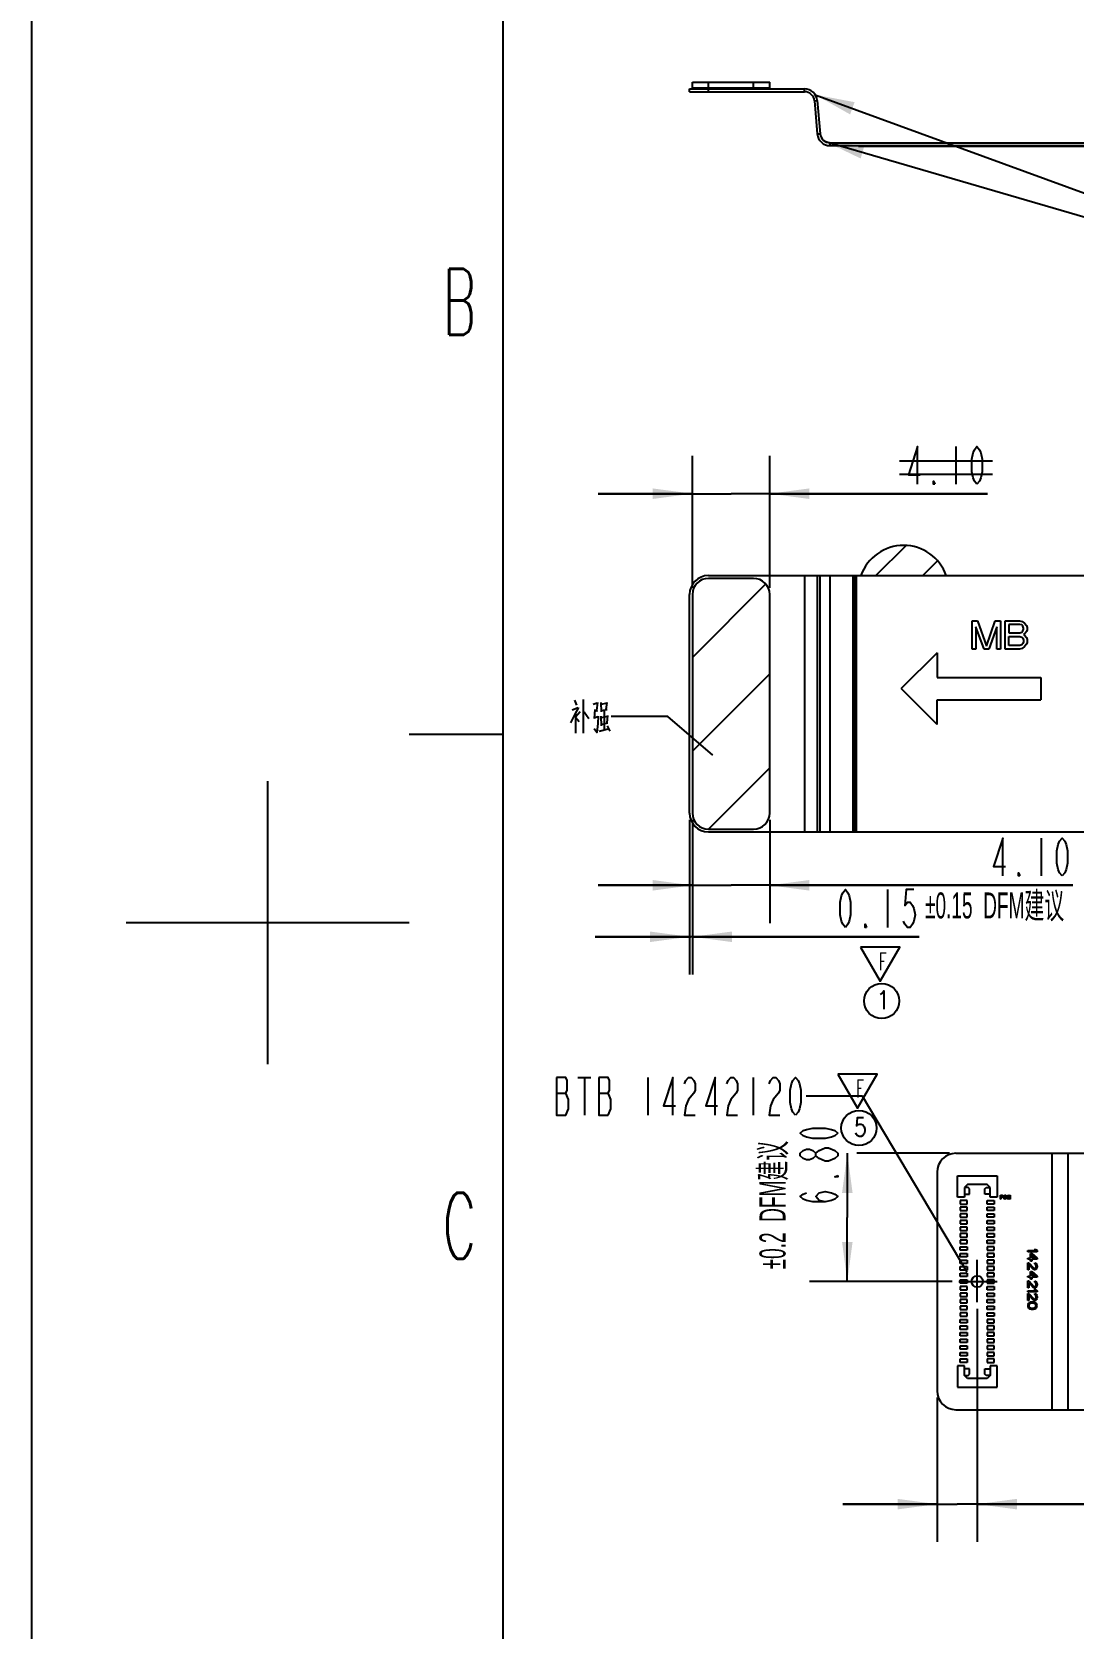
# Model space of a CAD drawing. Header units: millimetres. Extents: x 0 to 210, y 0 to 297.
# Drawn here: x 0 to 55.2, y 151.1 to 235.8 of the extents above; entities that cross this region are included whole.
import ezdxf
from ezdxf.enums import TextEntityAlignment as Align

# ---------------------------------------------------------------- set-up
doc = ezdxf.new("R2010")
doc.units = ezdxf.units.MM
doc.header["$LTSCALE"] = 19.36
doc.layers.get('0').update_dxf_attribs({"linetype": 'CONTINUOUS'})
doc.layers.add('00_COSMETICS', color=7, linetype='CONTINUOUS')
doc.layers.add('備註', color=1, linetype='CONTINUOUS')
doc.styles.get("Standard").update_dxf_attribs({"font": 'SIMPLEX.SHX', "width": 0.56})
doc.dimstyles.new('DIMSTYLE_3', dxfattribs={"dimtxt": 2, "dimasz": 2.1, "dimexe": 2, "dimexo": 0.35, "dimgap": 0.5, "dimtad": 1, "dimzin": 0, "dimdsep": 46, "dimtxsty": 'Standard', "dimcen": 0.09, "dimazin": 0, "dimtp": 0.01, "dimtm": 0.01, "dimtfac": 1, "dimtofl": 0, "dimtmove": 0, "dimatfit": 3, "dimfxl": 0, "dimtolj": 1, "dimtzin": 0, "dimarcsym": 0})
doc.dimstyles.get("Standard").update_dxf_attribs({"dimtxt": 2, "dimasz": 2.1, "dimexe": 2, "dimexo": 0.35, "dimtad": 1, "dimzin": 0, "dimdsep": 46, "dimtxsty": 'Standard', "dimcen": 0.09, "dimazin": 0, "dimtol": 1, "dimtp": 0.01, "dimtm": 0.01, "dimtfac": 1, "dimtofl": 0, "dimtmove": 0, "dimatfit": 3, "dimfxl": 0, "dimtolj": 1, "dimtzin": 0, "dimarcsym": 0})

# ---------------------------------------------------------------- blocks, each defined once
blk = doc.blocks.new('_FILLED')
at = {"color": 0, "linetype": 'ByBlock'}
blk.add_solid([(0, 0), (-1, 0.133), (-1, -0.133)], dxfattribs=at)
blk = doc.blocks.new('*D366')
at = {"color": 2}
for p, q in [((63.866, 229.722), (63.866, 234.722)), ((63.866, 234.722), (63.866, 229.697)), ((63.866, 213.446), (63.866, 229.697)), ((63.866, 229.672), (63.866, 213.446))]:
    blk.add_line(p, q, dxfattribs=at)
at = {"color": 2, "xscale": 2.1, "yscale": 2.1, "zscale": 2.1}
for p, rotation in [((63.866, 229.722), 270), ((63.866, 229.672), 90)]:
    blk.add_blockref('_FILLED', p, dxfattribs=dict(at, rotation=rotation))
blk = doc.blocks.new('*D71010')
at = {"color": 2}
for p, q in [((35.026, 206.27), (35.026, 213.261)), ((39.126, 206.27), (39.126, 213.261)), ((35.026, 211.261), (30.026, 211.261)), ((30.026, 211.261), (37.076, 211.261)), ((50.68, 211.261), (37.076, 211.261)), ((39.126, 211.261), (50.68, 211.261))]:
    blk.add_line(p, q, dxfattribs=at)
at = {"color": 2, "xscale": 2.1, "yscale": 2.1, "zscale": 2.1}
blk.add_blockref('_FILLED', (35.026, 211.261), dxfattribs=at)
at = {"color": 2, "xscale": 2.1, "yscale": 2.1, "zscale": 2.1, "rotation": 180}
blk.add_blockref('_FILLED', (39.126, 211.261), dxfattribs=at)
blk = doc.blocks.new('*D81111')
at = {"color": 2}
for p, q in [((34.876, 193.97), (34.876, 185.758)), ((35.026, 193.97), (35.026, 185.758)), ((34.876, 187.758), (29.876, 187.758)), ((29.876, 187.758), (34.951, 187.758)), ((47.059, 187.758), (34.951, 187.758)), ((35.026, 187.758), (47.059, 187.758))]:
    blk.add_line(p, q, dxfattribs=at)
at = {"color": 2, "xscale": 2.1, "yscale": 2.1, "zscale": 2.1}
blk.add_blockref('_FILLED', (34.876, 187.758), dxfattribs=at)
at = {"color": 2, "xscale": 2.1, "yscale": 2.1, "zscale": 2.1, "rotation": 180}
blk.add_blockref('_FILLED', (35.026, 187.758), dxfattribs=at)
blk = doc.blocks.new('*D141717')
at = {"color": 2}
for p, q in [((43.244, 176.273), (43.244, 172.873)), ((48.656, 176.273), (43.744, 176.273)), ((43.244, 169.473), (43.244, 172.873)), ((48.8, 169.473), (41.244, 169.473))]:
    blk.add_line(p, q, dxfattribs=at)
at = {"color": 2, "xscale": 2.1, "yscale": 2.1, "zscale": 2.1}
for p, rotation in [((43.244, 176.273), 90), ((43.244, 169.473), 270)]:
    blk.add_blockref('_FILLED', p, dxfattribs=dict(at, rotation=rotation))
blk = doc.blocks.new('*D151818')
at = {"color": 2}
for p, q in [((50.136, 168.021), (50.136, 155.664)), ((48.006, 163.323), (48.006, 155.664)), ((48.006, 157.664), (43.006, 157.664)), ((43.006, 157.664), (49.071, 157.664)), ((63.708, 157.664), (49.071, 157.664)), ((50.136, 157.664), (63.708, 157.664))]:
    blk.add_line(p, q, dxfattribs=at)
at = {"color": 2, "xscale": 2.1, "yscale": 2.1, "zscale": 2.1}
blk.add_blockref('_FILLED', (48.006, 157.664), dxfattribs=at)
at = {"color": 2, "xscale": 2.1, "yscale": 2.1, "zscale": 2.1, "rotation": 180}
blk.add_blockref('_FILLED', (50.136, 157.664), dxfattribs=at)
blk = doc.blocks.new('*D202323')
at = {"color": 2}
for p, q in [((35.026, 193.97), (35.026, 188.489)), ((39.126, 193.97), (39.126, 188.489)), ((35.026, 190.489), (30.026, 190.489)), ((30.026, 190.489), (37.076, 190.489)), ((55.197, 190.489), (37.076, 190.489)), ((39.126, 190.489), (55.197, 190.489))]:
    blk.add_line(p, q, dxfattribs=at)
at = {"color": 2, "xscale": 2.1, "yscale": 2.1, "zscale": 2.1}
blk.add_blockref('_FILLED', (35.026, 190.489), dxfattribs=at)
at = {"color": 2, "xscale": 2.1, "yscale": 2.1, "zscale": 2.1, "rotation": 180}
blk.add_blockref('_FILLED', (39.126, 190.489), dxfattribs=at)

msp = doc.modelspace()

# ---------------------------------------------------------------- linework, layer by layer
at = {"color": 2}
for p, q in [((0, 0.009), (0, 297.009)), ((49, 213.761), (49, 211.761)), ((44.762, 206.92), (46.358, 208.517)), ((47.251, 206.92), (48.033, 207.703)), ((43.529, 206.821), (43.628, 206.92)), ((43.529, 206.721), (43.728, 206.92)), ((43.529, 206.621), (43.729, 206.821)), ((43.529, 206.522), (43.729, 206.722)), ((43.529, 206.422), (43.729, 206.622)), ((35.026, 202.576), (38.922, 206.472)), ((43.529, 206.323), (43.729, 206.523)), ((43.529, 206.223), (43.729, 206.423)), ((43.529, 206.124), (43.729, 206.324)), ((43.529, 206.024), (43.729, 206.224)), ((43.529, 205.924), (43.729, 206.124)), ((43.529, 205.825), (43.729, 206.025)), ((43.529, 205.725), (43.729, 205.925)), ((43.529, 205.626), (43.729, 205.826)), ((43.529, 205.526), (43.729, 205.726)), ((43.529, 205.427), (43.729, 205.627)), ((43.529, 205.327), (43.729, 205.527)), ((43.529, 205.228), (43.729, 205.428)), ((43.529, 205.128), (43.729, 205.328)), ((43.529, 205.028), (43.729, 205.228)), ((43.529, 204.929), (43.729, 205.129)), ((43.529, 204.829), (43.729, 205.029)), ((43.529, 204.73), (43.729, 204.93)), ((43.529, 204.63), (43.729, 204.83)), ((43.529, 204.531), (43.729, 204.731)), ((43.529, 204.431), (43.729, 204.631)), ((43.529, 204.331), (43.729, 204.531)), ((43.529, 204.232), (43.729, 204.432)), ((43.529, 204.132), (43.729, 204.332)), ((43.529, 204.033), (43.729, 204.233)), ((43.529, 203.933), (43.729, 204.133)), ((43.529, 203.834), (43.729, 204.034)), ((43.529, 203.734), (43.729, 203.934)), ((43.529, 203.635), (43.729, 203.835)), ((43.529, 203.535), (43.729, 203.735)), ((43.529, 203.435), (43.729, 203.635)), ((43.529, 203.336), (43.729, 203.536)), ((43.529, 203.236), (43.729, 203.436)), ((43.529, 203.137), (43.729, 203.337)), ((43.529, 203.037), (43.729, 203.237)), ((43.529, 202.938), (43.729, 203.138)), ((43.529, 202.838), (43.729, 203.038)), ((43.529, 202.739), (43.729, 202.939)), ((43.529, 202.639), (43.729, 202.839)), ((43.529, 202.539), (43.729, 202.739)), ((43.529, 202.44), (43.729, 202.64)), ((43.529, 202.34), (43.729, 202.54)), ((43.529, 202.241), (43.729, 202.441)), ((35.026, 197.598), (39.126, 201.698)), ((43.529, 202.141), (43.729, 202.341)), ((43.529, 202.042), (43.729, 202.242)), ((43.529, 201.942), (43.729, 202.142)), ((43.529, 201.842), (43.729, 202.042)), ((43.529, 201.743), (43.729, 201.943)), ((43.529, 201.643), (43.729, 201.843)), ((43.529, 201.544), (43.729, 201.744)), ((43.529, 201.444), (43.729, 201.644)), ((43.529, 201.345), (43.729, 201.545)), ((43.529, 201.245), (43.729, 201.445)), ((43.529, 201.146), (43.729, 201.346)), ((43.529, 201.046), (43.729, 201.246)), ((43.529, 200.946), (43.729, 201.146)), ((43.529, 200.847), (43.729, 201.047)), ((43.529, 200.747), (43.729, 200.947)), ((43.529, 200.648), (43.729, 200.848)), ((43.529, 200.548), (43.729, 200.748)), ((28.647, 199.79), (28.967, 199.919)), ((28.78, 200.306), (28.887, 200.048)), ((29.234, 200.338), (29.234, 198.564)), ((29.98, 200.145), (29.767, 200.08)), ((29.847, 199.822), (29.82, 199.338)), ((29.954, 199.758), (30.007, 200.177)), ((30.167, 200.177), (30.194, 199.693)), ((30.487, 200.145), (30.194, 200.08)), ((30.194, 199.758), (30.514, 199.822)), ((30.46, 199.822), (30.514, 200.177)), ((43.529, 200.449), (43.729, 200.649)), ((43.529, 200.349), (43.729, 200.549)), ((43.529, 200.25), (43.729, 200.45)), ((43.529, 200.15), (43.729, 200.35)), ((43.529, 200.05), (43.729, 200.25)), ((43.529, 199.951), (43.729, 200.151)), ((43.529, 199.851), (43.729, 200.051)), ((43.529, 199.752), (43.729, 199.952)), ((43.529, 199.652), (43.729, 199.852)), ((28.834, 199.596), (28.834, 198.564)), ((29.287, 199.693), (29.527, 199.338)), ((29.82, 199.371), (30.007, 199.435)), ((29.847, 199.725), (30.007, 199.758)), ((30.167, 199.467), (30.194, 198.951)), ((30.514, 199.435), (30.194, 199.371)), ((30.194, 199.016), (30.54, 199.112)), ((30.354, 199.758), (30.354, 198.725)), ((30.514, 199.112), (30.54, 199.5)), ((43.529, 199.553), (43.729, 199.753)), ((43.529, 199.453), (43.729, 199.653)), ((43.529, 199.353), (43.729, 199.553)), ((43.529, 199.254), (43.729, 199.454)), ((43.529, 199.154), (43.729, 199.354)), ((43.529, 199.055), (43.729, 199.255)), ((43.529, 198.955), (43.729, 199.155)), ((43.529, 198.856), (43.729, 199.056)), ((20, 198.509), (25, 198.509)), ((30.087, 198.661), (30.567, 198.79)), ((30.514, 198.951), (30.647, 198.661)), ((43.529, 198.756), (43.729, 198.956)), ((43.529, 198.657), (43.729, 198.857)), ((43.529, 198.557), (43.729, 198.757)), ((43.529, 198.457), (43.729, 198.657)), ((43.529, 198.358), (43.729, 198.558)), ((43.529, 198.258), (43.729, 198.458)), ((43.529, 198.159), (43.729, 198.359)), ((43.529, 198.059), (43.729, 198.259)), ((43.529, 197.96), (43.729, 198.16)), ((43.529, 197.86), (43.729, 198.06)), ((43.529, 197.76), (43.729, 197.96)), ((43.529, 197.661), (43.729, 197.861)), ((43.529, 197.561), (43.729, 197.761)), ((43.529, 197.462), (43.729, 197.662)), ((43.529, 197.362), (43.729, 197.562)), ((43.529, 197.263), (43.729, 197.463)), ((43.529, 197.163), (43.729, 197.363)), ((35.876, 193.47), (39.126, 196.72)), ((43.529, 197.064), (43.729, 197.264)), ((43.529, 196.964), (43.729, 197.164)), ((43.529, 196.864), (43.729, 197.064)), ((43.529, 196.765), (43.729, 196.965)), ((43.529, 196.665), (43.729, 196.865)), ((43.529, 196.566), (43.729, 196.766)), ((43.529, 196.466), (43.729, 196.666)), ((43.529, 196.367), (43.729, 196.567)), ((43.529, 196.267), (43.729, 196.467)), ((12.5, 196.009), (12.5, 181.009)), ((43.529, 196.168), (43.729, 196.368)), ((43.529, 196.068), (43.729, 196.268)), ((43.529, 195.968), (43.729, 196.168)), ((43.529, 195.869), (43.729, 196.069)), ((43.529, 195.769), (43.729, 195.969)), ((43.529, 195.67), (43.729, 195.87)), ((43.529, 195.57), (43.729, 195.77)), ((43.529, 195.471), (43.729, 195.671)), ((43.529, 195.371), (43.729, 195.571)), ((43.529, 195.271), (43.729, 195.471)), ((43.529, 195.172), (43.729, 195.372)), ((43.529, 195.072), (43.729, 195.272)), ((43.529, 194.973), (43.729, 195.173)), ((43.529, 194.873), (43.729, 195.073)), ((43.529, 194.774), (43.729, 194.974)), ((43.529, 194.674), (43.729, 194.874)), ((43.529, 194.575), (43.729, 194.775)), ((43.529, 194.475), (43.729, 194.675)), ((43.529, 194.375), (43.729, 194.575)), ((43.529, 194.276), (43.729, 194.476)), ((43.529, 194.176), (43.729, 194.376)), ((43.529, 194.077), (43.729, 194.277)), ((43.529, 193.977), (43.729, 194.177)), ((43.529, 193.878), (43.729, 194.078)), ((43.529, 193.778), (43.729, 193.978)), ((43.529, 193.679), (43.729, 193.879)), ((43.529, 193.579), (43.729, 193.779)), ((43.529, 193.479), (43.729, 193.679)), ((43.529, 193.38), (43.729, 193.58)), ((43.569, 193.32), (43.729, 193.48)), ((43.668, 193.32), (43.729, 193.381)), ((53.517, 192.989), (53.517, 190.989)), ((45.379, 190.258), (45.379, 188.258)), ((5, 188.509), (20, 188.509)), ((28.947, 180.296), (29.647, 180.296)), ((29.297, 180.296), (29.297, 178.296)), ((32.657, 180.296), (32.657, 178.296)), ((38.257, 180.296), (38.257, 178.296)), ((27.827, 179.463), (28.317, 179.463)), ((28.457, 178.629), (28.457, 179.129)), ((30.067, 179.463), (30.557, 179.463)), ((42.744, 176.144), (42.577, 176.004))]:
    msp.add_line(p, q, dxfattribs=at)
at = {"color": 7}
for p, q in [((25, 5.009), (25, 292.009)), ((35.026, 232.792), (35.026, 233.092)), ((35.026, 233.092), (39.126, 233.092)), ((39.126, 232.792), (39.126, 233.092)), ((34.876, 232.582), (34.876, 232.732)), ((34.876, 232.732), (40.97, 232.732)), ((34.876, 232.582), (40.97, 232.582)), ((35.026, 232.792), (39.126, 232.792)), ((35.076, 232.732), (35.076, 232.792)), ((39.076, 232.732), (39.076, 232.792)), ((41.498, 232.098), (41.652, 230.343)), ((41.647, 232.112), (41.801, 230.356)), ((42.329, 229.872), (108.783, 229.872)), ((42.329, 229.722), (108.783, 229.722)), ((43.829, 229.722), (43.829, 229.672)), ((107.283, 229.672), (43.829, 229.672)), ((35.876, 206.92), (64.352, 206.92)), ((38.276, 206.77), (35.876, 206.77)), ((34.876, 194.32), (34.876, 205.92)), ((35.026, 205.92), (35.026, 194.32)), ((39.126, 194.32), (39.126, 205.92)), ((35.876, 193.47), (38.276, 193.47)), ((35.876, 193.32), (64.767, 193.32)), ((49.006, 176.273), (80.014, 176.273)), ((48.006, 175.273), (48.006, 163.673)), ((49.006, 162.673), (79.599, 162.673))]:
    msp.add_line(p, q, dxfattribs=at)
at = {"color": 9}
for p, q in [((35.876, 232.582), (35.876, 233.092)), ((38.276, 232.732), (38.276, 233.092)), ((40.97, 232.582), (40.97, 232.732)), ((41.498, 232.098), (41.647, 232.112)), ((41.652, 230.343), (41.801, 230.356)), ((42.329, 229.722), (42.329, 229.872)), ((40.97, 206.92), (40.97, 193.32)), ((41.647, 206.92), (41.647, 193.32)), ((41.801, 193.32), (41.801, 206.92)), ((42.329, 193.32), (42.329, 206.92)), ((54.1, 162.673), (54.1, 176.273)), ((54.957, 162.673), (54.957, 176.273))]:
    msp.add_line(p, q, dxfattribs=at)
at = {"color": 4}
for p, q in [((43.529, 206.92), (43.529, 193.32)), ((43.729, 193.32), (43.729, 206.92))]:
    msp.add_line(p, q, dxfattribs=at)
at = {"color": 2}
for points in [[(46.97, 211.761), (46.97, 213.761), (46.48, 212.261), (47.11, 212.261)], [(50.12, 211.761), (49.98, 211.927), (49.91, 212.094), (49.84, 212.427), (49.84, 213.094), (49.91, 213.427), (49.98, 213.594), (50.12, 213.761), (50.26, 213.594), (50.33, 213.427), (50.4, 213.094), (50.4, 212.427), (50.33, 212.094), (50.26, 211.927), (50.12, 211.761)], [(47.88, 211.761), (47.81, 211.761), (47.81, 211.927), (47.88, 211.761)], [(28.994, 199.919), (28.78, 199.532), (28.567, 199.112)], [(29.074, 199.693), (28.834, 199.403), (29.02, 199.177)], [(30.034, 199.467), (30.007, 199.08), (29.954, 198.596), (29.82, 198.79)], [(51.487, 190.989), (51.487, 192.989), (50.997, 191.489), (51.627, 191.489)], [(54.637, 190.989), (54.497, 191.155), (54.427, 191.322), (54.357, 191.655), (54.357, 192.322), (54.427, 192.655), (54.497, 192.822), (54.637, 192.989), (54.777, 192.822), (54.847, 192.655), (54.917, 192.322), (54.917, 191.655), (54.847, 191.322), (54.777, 191.155), (54.637, 190.989)], [(52.397, 190.989), (52.327, 190.989), (52.327, 191.155), (52.397, 190.989)], [(43.139, 188.258), (42.999, 188.425), (42.929, 188.592), (42.859, 188.925), (42.859, 189.592), (42.929, 189.925), (42.999, 190.092), (43.139, 190.258), (43.279, 190.092), (43.349, 189.925), (43.419, 189.592), (43.419, 188.925), (43.349, 188.592), (43.279, 188.425), (43.139, 188.258)], [(46.779, 190.258), (46.359, 190.258), (46.289, 189.425), (46.429, 189.592), (46.569, 189.592), (46.709, 189.425), (46.779, 189.258), (46.849, 188.925), (46.779, 188.592), (46.709, 188.425), (46.569, 188.258), (46.429, 188.258), (46.289, 188.425), (46.219, 188.592)], [(44.259, 188.258), (44.189, 188.258), (44.189, 188.425), (44.259, 188.258)], [(27.827, 180.296), (27.827, 178.296), (28.317, 178.296), (28.457, 178.629)], [(28.457, 179.129), (28.317, 179.463), (28.387, 179.629), (28.387, 180.129), (28.317, 180.296), (27.827, 180.296)], [(30.067, 180.296), (30.067, 178.296), (30.557, 178.296)], [(30.557, 178.296), (30.697, 178.629), (30.697, 179.129), (30.627, 179.296), (30.557, 179.463), (30.627, 179.629), (30.627, 180.129), (30.557, 180.296), (30.067, 180.296)], [(33.987, 178.296), (33.987, 180.296), (33.497, 178.796), (34.127, 178.796)], [(34.617, 179.963), (34.687, 180.129), (34.827, 180.296), (34.967, 180.296), (35.107, 180.129), (35.177, 179.963), (35.177, 179.629), (35.107, 179.463)], [(36.227, 178.296), (36.227, 180.296), (35.737, 178.796), (36.367, 178.796)], [(36.857, 179.963), (36.927, 180.129), (37.067, 180.296), (37.207, 180.296), (37.347, 180.129), (37.417, 179.963), (37.417, 179.629), (37.347, 179.463), (37.067, 179.129)], [(39.097, 179.963), (39.167, 180.129), (39.307, 180.296), (39.447, 180.296), (39.587, 180.129), (39.657, 179.963), (39.657, 179.629), (39.587, 179.463)], [(40.497, 178.296), (40.357, 178.463), (40.287, 178.629), (40.217, 178.963), (40.217, 179.629), (40.287, 179.963), (40.357, 180.129), (40.497, 180.296), (40.637, 180.129), (40.707, 179.963), (40.777, 179.629), (40.777, 178.963), (40.707, 178.629), (40.637, 178.463), (40.497, 178.296)], [(35.107, 179.463), (34.827, 179.129), (34.687, 178.796), (34.617, 178.296), (35.177, 178.296)], [(37.067, 179.129), (36.927, 178.796), (36.857, 178.296), (37.417, 178.296)], [(39.587, 179.463), (39.307, 179.129), (39.167, 178.796), (39.097, 178.296), (39.657, 178.296)], [(42.744, 177.334), (42.577, 177.194), (42.411, 177.124), (42.077, 177.054), (41.411, 177.054), (41.077, 177.124), (40.911, 177.194), (40.744, 177.334), (40.911, 177.474), (41.077, 177.544), (41.411, 177.614), (42.077, 177.614), (42.411, 177.544), (42.577, 177.474), (42.744, 177.334)], [(41.577, 176.144), (41.411, 176.004), (41.244, 175.934), (41.077, 175.934), (40.911, 176.004), (40.744, 176.144), (40.744, 176.284), (40.911, 176.424), (41.077, 176.494), (41.244, 176.494), (41.411, 176.424), (41.577, 176.284)], [(42.077, 175.864), (41.744, 176.004), (41.577, 176.144), (41.577, 176.284), (41.744, 176.424), (41.911, 176.494), (42.077, 176.564), (42.244, 176.564)], [(42.244, 176.564), (42.577, 176.424), (42.744, 176.284), (42.744, 176.144)], [(42.577, 176.004), (42.244, 175.864), (42.077, 175.864)], [(42.744, 175.094), (42.744, 175.024), (42.577, 175.024), (42.744, 175.094)], [(42.077, 173.694), (41.744, 173.764), (41.577, 173.974), (41.744, 174.184), (42.077, 174.254), (42.411, 174.184), (42.577, 174.114), (42.744, 173.974), (42.577, 173.834), (42.411, 173.764), (42.077, 173.694), (41.411, 173.694), (41.077, 173.764), (40.911, 173.834), (40.744, 173.974), (40.911, 174.114), (41.077, 174.184)]]:
    msp.add_lwpolyline(points, dxfattribs=at)
at = {"color": 7}
for centre, radius, start, end in [((40.97, 232.052), 0.68, 5, 90), ((40.97, 232.052), 0.53, 5, 90), ((42.329, 230.402), 0.68, 185, 270), ((42.329, 230.402), 0.53, 185, 270), ((35.876, 205.92), 1, 90, 180), ((35.876, 205.92), 0.85, 90, 180), ((38.276, 205.92), 0.85, 0, 90), ((35.876, 194.32), 1, 180, 270), ((35.876, 194.32), 0.85, 180, 270), ((38.276, 194.32), 0.85, 270, 360), ((49.006, 175.273), 1, 90, 180), ((49.006, 163.673), 1, 180, 270)]:
    msp.add_arc(centre, radius, start, end, dxfattribs=at)
at = {"color": 4}
msp.add_arc((46.229, 206.12), 2.4, 19.47307, 160.52693, dxfattribs=at)
at = {"layer": '00_COSMETICS', "color": 2}
for p, q in [((49.868, 203.02), (49.868, 204.52)), ((49.868, 204.52), (50.149, 204.52)), ((50.056, 204.201), (50.056, 203.02)), ((50.493, 203.02), (50.056, 204.201)), ((50.149, 204.52), (50.618, 203.18)), ((50.618, 203.18), (51.087, 204.52)), ((51.181, 204.201), (50.743, 203.02)), ((51.087, 204.52), (51.368, 204.52)), ((51.181, 203.02), (51.181, 204.201)), ((51.368, 204.52), (51.368, 203.02)), ((51.618, 203.02), (51.618, 204.52)), ((51.618, 204.52), (52.368, 204.52)), ((51.806, 204.329), (51.806, 203.882)), ((52.399, 204.329), (51.806, 204.329)), ((52.368, 204.52), (52.524, 204.488)), ((52.493, 204.297), (52.399, 204.329)), ((52.556, 204.233), (52.493, 204.297)), ((52.524, 204.488), (52.649, 204.392)), ((52.587, 204.137), (52.556, 204.233)), ((52.556, 203.978), (52.587, 204.073)), ((52.587, 204.073), (52.587, 204.137)), ((52.649, 204.392), (52.743, 204.265)), ((52.743, 204.265), (52.774, 204.169)), ((52.774, 204.169), (52.774, 204.041)), ((51.806, 203.882), (52.399, 203.882)), ((51.806, 203.212), (51.806, 203.69)), ((51.806, 203.69), (52.399, 203.69)), ((52.399, 203.212), (51.806, 203.212)), ((52.399, 203.882), (52.493, 203.914)), ((52.399, 203.69), (52.493, 203.658)), ((52.493, 203.243), (52.399, 203.212)), ((52.493, 203.914), (52.556, 203.978)), ((52.493, 203.658), (52.556, 203.595)), ((52.556, 203.307), (52.493, 203.243)), ((52.556, 203.595), (52.587, 203.499)), ((52.587, 203.403), (52.556, 203.307)), ((52.649, 203.818), (52.587, 203.786)), ((52.587, 203.786), (52.649, 203.754)), ((52.587, 203.499), (52.587, 203.403)), ((52.743, 203.946), (52.649, 203.818)), ((52.649, 203.754), (52.743, 203.626)), ((52.743, 203.275), (52.649, 203.148)), ((52.774, 204.041), (52.743, 203.946)), ((52.743, 203.626), (52.774, 203.531)), ((52.774, 203.371), (52.743, 203.275)), ((52.774, 203.531), (52.774, 203.371)), ((48.006, 202.82), (46.106, 200.92)), ((48.006, 202.82), (48.006, 201.52)), ((50.056, 203.02), (49.868, 203.02)), ((50.743, 203.02), (50.493, 203.02)), ((51.368, 203.02), (51.181, 203.02)), ((52.368, 203.02), (51.618, 203.02)), ((52.524, 203.052), (52.368, 203.02)), ((52.649, 203.148), (52.524, 203.052)), ((48.006, 201.52), (53.506, 201.52)), ((53.506, 201.52), (53.506, 200.32)), ((48.006, 199.02), (46.106, 200.92)), ((48.006, 199.02), (48.006, 200.32)), ((48.006, 200.32), (53.506, 200.32)), ((49.086, 173.953), (49.086, 175.073)), ((49.086, 175.073), (51.186, 175.073)), ((49.616, 174.613), (49.451, 174.453)), ((49.451, 174.453), (49.451, 173.953)), ((49.661, 174.453), (49.451, 174.453)), ((50.656, 174.613), (49.616, 174.613)), ((49.731, 174.383), (49.661, 174.453)), ((50.541, 174.383), (50.611, 174.453)), ((50.611, 174.453), (50.821, 174.453)), ((50.821, 174.453), (50.656, 174.613)), ((50.821, 173.953), (50.821, 174.453)), ((51.186, 175.073), (51.186, 173.953)), ((49.451, 173.953), (49.086, 173.953)), ((49.236, 173.763), (49.236, 173.583)), ((49.606, 173.763), (49.236, 173.763)), ((49.236, 173.583), (49.606, 173.583)), ((49.451, 174.103), (49.731, 174.103)), ((49.606, 173.583), (49.606, 173.763)), ((49.731, 174.103), (49.731, 174.383)), ((50.541, 174.103), (50.541, 174.383)), ((50.821, 174.103), (50.541, 174.103)), ((50.666, 173.583), (50.666, 173.763)), ((50.666, 173.763), (51.036, 173.763)), ((51.036, 173.583), (50.666, 173.583)), ((51.186, 173.953), (50.821, 173.953)), ((51.036, 173.763), (51.036, 173.583)), ((51.361, 173.841), (51.361, 174.048)), ((51.361, 174.048), (51.464, 174.048)), ((51.387, 173.841), (51.361, 173.841)), ((51.387, 174.026), (51.387, 173.96)), ((51.469, 174.026), (51.387, 174.026)), ((51.387, 173.96), (51.469, 173.96)), ((51.387, 173.934), (51.387, 173.841)), ((51.464, 173.934), (51.387, 173.934)), ((51.464, 174.048), (51.486, 174.043)), ((51.486, 173.938), (51.464, 173.934)), ((51.481, 174.021), (51.469, 174.026)), ((51.469, 173.96), (51.481, 173.964)), ((51.49, 174.013), (51.481, 174.021)), ((51.481, 173.964), (51.49, 173.973)), ((51.486, 174.043), (51.503, 174.03)), ((51.503, 173.951), (51.486, 173.938)), ((51.494, 173.999), (51.49, 174.013)), ((51.49, 173.973), (51.494, 173.986)), ((51.494, 173.986), (51.494, 173.999)), ((51.503, 174.03), (51.516, 174.013)), ((51.516, 173.969), (51.503, 173.951)), ((51.516, 174.013), (51.52, 173.999)), ((51.52, 173.982), (51.516, 173.969)), ((51.52, 173.999), (51.52, 173.982)), ((51.555, 173.841), (51.555, 174.048)), ((51.555, 174.048), (51.58, 174.048)), ((51.58, 173.841), (51.555, 173.841)), ((51.58, 174.048), (51.58, 173.841)), ((51.615, 173.841), (51.615, 174.048)), ((51.615, 174.048), (51.653, 174.048)), ((51.64, 173.841), (51.615, 173.841)), ((51.64, 174.021), (51.64, 173.841)), ((51.748, 173.841), (51.64, 174.021)), ((51.653, 174.048), (51.761, 173.872)), ((51.787, 173.841), (51.748, 173.841)), ((51.761, 173.872), (51.761, 174.048)), ((51.761, 174.048), (51.787, 174.048)), ((51.787, 174.048), (51.787, 173.841)), ((51.821, 174.017), (51.847, 174.048)), ((51.821, 173.982), (51.821, 174.017)), ((51.847, 174.013), (51.821, 173.982)), ((51.847, 174.048), (51.873, 174.048)), ((51.847, 173.841), (51.847, 174.013)), ((51.873, 173.841), (51.847, 173.841)), ((51.873, 174.048), (51.873, 173.841)), ((49.236, 173.413), (49.236, 173.233)), ((49.606, 173.413), (49.236, 173.413)), ((49.236, 173.233), (49.606, 173.233)), ((49.236, 173.063), (49.236, 172.883)), ((49.606, 173.063), (49.236, 173.063)), ((49.236, 172.883), (49.606, 172.883)), ((49.606, 173.233), (49.606, 173.413)), ((49.606, 172.883), (49.606, 173.063)), ((50.666, 173.233), (50.666, 173.413)), ((50.666, 173.413), (51.036, 173.413)), ((51.036, 173.233), (50.666, 173.233)), ((50.666, 172.883), (50.666, 173.063)), ((50.666, 173.063), (51.036, 173.063)), ((51.036, 172.883), (50.666, 172.883)), ((51.036, 173.413), (51.036, 173.233)), ((51.036, 173.063), (51.036, 172.883)), ((49.236, 172.713), (49.236, 172.533)), ((49.606, 172.713), (49.236, 172.713)), ((49.236, 172.533), (49.606, 172.533)), ((49.236, 172.363), (49.236, 172.183)), ((49.606, 172.363), (49.236, 172.363)), ((49.236, 172.183), (49.606, 172.183)), ((49.236, 172.013), (49.236, 171.833)), ((49.606, 172.013), (49.236, 172.013)), ((49.606, 172.533), (49.606, 172.713)), ((49.606, 172.183), (49.606, 172.363)), ((49.606, 171.833), (49.606, 172.013)), ((50.666, 172.533), (50.666, 172.713)), ((50.666, 172.713), (51.036, 172.713)), ((51.036, 172.533), (50.666, 172.533)), ((50.666, 172.183), (50.666, 172.363)), ((50.666, 172.363), (51.036, 172.363)), ((51.036, 172.183), (50.666, 172.183)), ((50.666, 171.833), (50.666, 172.013)), ((50.666, 172.013), (51.036, 172.013)), ((51.036, 172.713), (51.036, 172.533)), ((51.036, 172.363), (51.036, 172.183)), ((51.036, 172.013), (51.036, 171.833)), ((49.236, 171.833), (49.606, 171.833)), ((49.236, 171.663), (49.236, 171.483)), ((49.606, 171.663), (49.236, 171.663)), ((49.236, 171.483), (49.606, 171.483)), ((49.236, 171.133), (49.236, 171.313)), ((49.236, 171.313), (49.606, 171.313)), ((49.606, 171.133), (49.236, 171.133)), ((49.606, 171.483), (49.606, 171.663)), ((49.606, 171.313), (49.606, 171.133)), ((51.036, 171.833), (50.666, 171.833)), ((50.666, 171.483), (50.666, 171.663)), ((50.666, 171.663), (51.036, 171.663)), ((51.036, 171.483), (50.666, 171.483)), ((50.666, 171.313), (50.666, 171.133)), ((51.036, 171.313), (50.666, 171.313)), ((50.666, 171.133), (51.036, 171.133)), ((51.036, 171.663), (51.036, 171.483)), ((51.036, 171.133), (51.036, 171.313)), ((52.81, 171.049), (52.81, 171.111)), ((52.81, 171.111), (53.225, 171.111)), ((53.31, 171.049), (52.81, 171.049)), ((53.225, 171.111), (53.151, 171.174)), ((53.151, 171.174), (53.236, 171.174)), ((53.236, 171.174), (53.31, 171.111)), ((53.31, 171.111), (53.31, 171.049)), ((49.236, 170.783), (49.236, 170.963)), ((49.236, 170.963), (49.606, 170.963)), ((49.606, 170.783), (49.236, 170.783)), ((49.236, 170.433), (49.236, 170.613)), ((49.236, 170.613), (49.606, 170.613)), ((49.606, 170.433), (49.236, 170.433)), ((49.236, 170.083), (49.236, 170.263)), ((49.236, 170.263), (49.606, 170.263)), ((49.606, 170.963), (49.606, 170.783)), ((49.606, 170.613), (49.606, 170.433)), ((49.606, 170.263), (49.606, 170.083)), ((50.136, 168.371), (50.136, 170.625)), ((50.666, 170.963), (50.666, 170.783)), ((51.036, 170.963), (50.666, 170.963)), ((50.666, 170.783), (51.036, 170.783)), ((50.666, 170.613), (50.666, 170.433)), ((51.036, 170.613), (50.666, 170.613)), ((50.666, 170.433), (51.036, 170.433)), ((50.666, 170.263), (50.666, 170.083)), ((51.036, 170.263), (50.666, 170.263)), ((51.036, 170.783), (51.036, 170.963)), ((51.036, 170.433), (51.036, 170.613)), ((51.036, 170.083), (51.036, 170.263)), ((52.81, 170.653), (52.81, 170.716)), ((52.81, 170.716), (52.959, 170.716)), ((52.959, 170.653), (52.81, 170.653)), ((52.81, 170.091), (52.81, 170.466)), ((52.81, 170.466), (52.864, 170.466)), ((52.864, 170.466), (53.13, 170.174)), ((52.864, 170.382), (52.864, 170.091)), ((53.098, 170.122), (52.864, 170.382)), ((52.959, 170.716), (52.959, 170.966)), ((52.959, 170.966), (53.023, 170.966)), ((52.959, 170.549), (52.959, 170.653)), ((53.023, 170.549), (52.959, 170.549)), ((53.023, 170.966), (53.31, 170.716)), ((53.023, 170.716), (53.023, 170.893)), ((53.023, 170.893), (53.225, 170.716)), ((53.225, 170.716), (53.023, 170.716)), ((53.023, 170.653), (53.023, 170.549)), ((53.31, 170.653), (53.023, 170.653)), ((53.193, 170.403), (53.193, 170.455)), ((53.193, 170.455), (53.236, 170.445)), ((53.225, 170.382), (53.193, 170.403)), ((53.247, 170.351), (53.225, 170.382)), ((53.225, 170.174), (53.247, 170.205)), ((53.236, 170.445), (53.278, 170.403)), ((53.257, 170.299), (53.247, 170.351)), ((53.247, 170.205), (53.257, 170.257)), ((53.257, 170.257), (53.257, 170.299)), ((53.278, 170.403), (53.3, 170.361)), ((53.3, 170.184), (53.278, 170.143)), ((53.3, 170.361), (53.31, 170.288)), ((53.31, 170.247), (53.3, 170.184)), ((53.31, 170.716), (53.31, 170.653)), ((53.31, 170.288), (53.31, 170.247)), ((49.15, 169.473), (51.186, 169.473)), ((49.606, 170.083), (49.236, 170.083)), ((49.236, 169.733), (49.236, 169.913)), ((49.236, 169.913), (49.606, 169.913)), ((49.606, 169.733), (49.236, 169.733)), ((49.236, 169.383), (49.236, 169.563)), ((49.236, 169.563), (49.606, 169.563)), ((49.606, 169.383), (49.236, 169.383)), ((49.606, 169.913), (49.606, 169.733)), ((49.606, 169.563), (49.606, 169.383)), ((50.666, 170.083), (51.036, 170.083)), ((50.666, 169.913), (50.666, 169.733)), ((51.036, 169.913), (50.666, 169.913)), ((50.666, 169.733), (51.036, 169.733)), ((50.666, 169.563), (50.666, 169.383)), ((51.036, 169.563), (50.666, 169.563)), ((50.666, 169.383), (51.036, 169.383)), ((51.036, 169.733), (51.036, 169.913)), ((51.036, 169.383), (51.036, 169.563)), ((52.864, 170.091), (52.81, 170.091)), ((52.81, 169.695), (52.81, 169.757)), ((52.81, 169.757), (52.959, 169.757)), ((52.959, 169.695), (52.81, 169.695)), ((52.81, 169.132), (52.81, 169.507)), ((52.81, 169.507), (52.864, 169.507)), ((52.864, 169.507), (53.13, 169.216)), ((52.864, 169.424), (52.864, 169.132)), ((53.098, 169.163), (52.864, 169.424)), ((52.959, 169.757), (52.959, 170.007)), ((52.959, 170.007), (53.023, 170.007)), ((52.959, 169.591), (52.959, 169.695)), ((53.023, 169.591), (52.959, 169.591)), ((53.023, 170.007), (53.31, 169.757)), ((53.023, 169.757), (53.023, 169.934)), ((53.023, 169.934), (53.225, 169.757)), ((53.225, 169.757), (53.023, 169.757)), ((53.023, 169.695), (53.023, 169.591)), ((53.31, 169.695), (53.023, 169.695)), ((53.13, 170.101), (53.098, 170.122)), ((53.13, 170.174), (53.172, 170.153)), ((53.172, 170.091), (53.13, 170.101)), ((53.172, 170.153), (53.193, 170.153)), ((53.193, 170.091), (53.172, 170.091)), ((53.193, 170.153), (53.225, 170.174)), ((53.236, 170.101), (53.193, 170.091)), ((53.193, 169.445), (53.193, 169.497)), ((53.193, 169.497), (53.236, 169.486)), ((53.225, 169.424), (53.193, 169.445)), ((53.247, 169.393), (53.225, 169.424)), ((53.278, 170.143), (53.236, 170.101)), ((53.236, 169.486), (53.278, 169.445)), ((53.257, 169.341), (53.247, 169.393)), ((53.257, 169.299), (53.257, 169.341)), ((53.278, 169.445), (53.3, 169.403)), ((53.3, 169.403), (53.31, 169.33)), ((53.31, 169.757), (53.31, 169.695)), ((49.236, 169.213), (49.236, 169.033)), ((49.606, 169.213), (49.236, 169.213)), ((49.236, 169.033), (49.606, 169.033)), ((49.236, 168.863), (49.236, 168.683)), ((49.606, 168.863), (49.236, 168.863)), ((49.236, 168.683), (49.606, 168.683)), ((49.236, 168.513), (49.236, 168.333)), ((49.606, 168.513), (49.236, 168.513)), ((49.606, 169.033), (49.606, 169.213)), ((49.606, 168.683), (49.606, 168.863)), ((49.606, 168.333), (49.606, 168.513)), ((50.666, 169.033), (50.666, 169.213)), ((50.666, 169.213), (51.036, 169.213)), ((51.036, 169.033), (50.666, 169.033)), ((50.666, 168.683), (50.666, 168.863)), ((50.666, 168.863), (51.036, 168.863)), ((51.036, 168.683), (50.666, 168.683)), ((50.666, 168.333), (50.666, 168.513)), ((50.666, 168.513), (51.036, 168.513)), ((51.036, 169.213), (51.036, 169.033)), ((51.036, 168.863), (51.036, 168.683)), ((51.036, 168.513), (51.036, 168.333)), ((52.864, 169.132), (52.81, 169.132)), ((52.81, 168.924), (52.81, 168.986)), ((52.81, 168.986), (53.225, 168.986)), ((53.31, 168.924), (52.81, 168.924)), ((52.81, 168.466), (52.81, 168.841)), ((52.81, 168.841), (52.864, 168.841)), ((52.864, 168.841), (53.13, 168.549)), ((52.864, 168.757), (52.864, 168.466)), ((53.098, 168.497), (52.864, 168.757)), ((53.13, 169.143), (53.098, 169.163)), ((53.13, 168.476), (53.098, 168.497)), ((53.13, 169.216), (53.172, 169.195)), ((53.172, 169.132), (53.13, 169.143)), ((53.13, 168.549), (53.172, 168.528)), ((53.225, 168.986), (53.151, 169.049)), ((53.151, 169.049), (53.236, 169.049)), ((53.172, 169.195), (53.193, 169.195)), ((53.193, 169.132), (53.172, 169.132)), ((53.172, 168.528), (53.193, 168.528)), ((53.193, 169.195), (53.225, 169.216)), ((53.236, 169.143), (53.193, 169.132)), ((53.193, 168.778), (53.193, 168.83)), ((53.193, 168.83), (53.236, 168.82)), ((53.225, 168.757), (53.193, 168.778)), ((53.193, 168.528), (53.225, 168.549)), ((53.225, 169.216), (53.247, 169.247)), ((53.247, 168.726), (53.225, 168.757)), ((53.225, 168.549), (53.247, 168.58)), ((53.278, 169.184), (53.236, 169.143)), ((53.236, 169.049), (53.31, 168.986)), ((53.236, 168.82), (53.278, 168.778)), ((53.278, 168.518), (53.236, 168.476)), ((53.247, 169.247), (53.257, 169.299)), ((53.257, 168.674), (53.247, 168.726)), ((53.247, 168.58), (53.257, 168.632)), ((53.257, 168.632), (53.257, 168.674)), ((53.3, 169.226), (53.278, 169.184)), ((53.278, 168.778), (53.3, 168.736)), ((53.3, 168.559), (53.278, 168.518)), ((53.31, 169.288), (53.3, 169.226)), ((53.3, 168.736), (53.31, 168.663)), ((53.31, 168.622), (53.3, 168.559)), ((53.31, 169.33), (53.31, 169.288)), ((53.31, 168.986), (53.31, 168.924)), ((53.31, 168.663), (53.31, 168.622)), ((49.236, 168.333), (49.606, 168.333)), ((49.236, 168.163), (49.236, 167.983)), ((49.606, 168.163), (49.236, 168.163)), ((49.236, 167.983), (49.606, 167.983)), ((49.236, 167.813), (49.236, 167.633)), ((49.606, 167.813), (49.236, 167.813)), ((49.606, 167.983), (49.606, 168.163)), ((49.606, 167.633), (49.606, 167.813)), ((51.036, 168.333), (50.666, 168.333)), ((50.666, 167.983), (50.666, 168.163)), ((50.666, 168.163), (51.036, 168.163)), ((51.036, 167.983), (50.666, 167.983)), ((50.666, 167.633), (50.666, 167.813)), ((50.666, 167.813), (51.036, 167.813)), ((51.036, 168.163), (51.036, 167.983)), ((51.036, 167.813), (51.036, 167.633)), ((52.864, 168.466), (52.81, 168.466)), ((52.821, 168.257), (52.81, 168.195)), ((52.81, 168.195), (52.821, 168.132)), ((52.853, 168.309), (52.821, 168.257)), ((52.821, 168.132), (52.853, 168.08)), ((52.885, 168.341), (52.853, 168.309)), ((52.853, 168.08), (52.885, 168.049)), ((52.874, 168.247), (52.864, 168.195)), ((52.864, 168.195), (52.874, 168.143)), ((52.896, 168.278), (52.874, 168.247)), ((52.874, 168.143), (52.896, 168.111)), ((52.927, 168.361), (52.885, 168.341)), ((52.885, 168.049), (52.927, 168.028)), ((52.959, 168.32), (52.896, 168.278)), ((52.896, 168.111), (52.959, 168.07)), ((52.959, 168.372), (52.927, 168.361)), ((52.927, 168.028), (52.959, 168.018)), ((53.013, 168.382), (52.959, 168.372)), ((53.023, 168.33), (52.959, 168.32)), ((52.959, 168.07), (53.023, 168.059)), ((52.959, 168.018), (53.013, 168.007)), ((53.108, 168.382), (53.013, 168.382)), ((53.013, 168.007), (53.108, 168.007)), ((53.098, 168.33), (53.023, 168.33)), ((53.023, 168.059), (53.098, 168.059)), ((53.161, 168.32), (53.098, 168.33)), ((53.098, 168.059), (53.161, 168.07)), ((53.161, 168.372), (53.108, 168.382)), ((53.108, 168.007), (53.161, 168.018)), ((53.172, 168.466), (53.13, 168.476)), ((53.193, 168.361), (53.161, 168.372)), ((53.225, 168.278), (53.161, 168.32)), ((53.161, 168.07), (53.225, 168.111)), ((53.161, 168.018), (53.193, 168.028)), ((53.193, 168.466), (53.172, 168.466)), ((53.236, 168.476), (53.193, 168.466)), ((53.236, 168.341), (53.193, 168.361)), ((53.193, 168.028), (53.236, 168.049)), ((53.247, 168.247), (53.225, 168.278)), ((53.225, 168.111), (53.247, 168.143)), ((53.268, 168.309), (53.236, 168.341)), ((53.236, 168.049), (53.268, 168.08)), ((53.257, 168.195), (53.247, 168.247)), ((53.247, 168.143), (53.257, 168.195)), ((53.3, 168.257), (53.268, 168.309)), ((53.268, 168.08), (53.3, 168.132)), ((53.31, 168.195), (53.3, 168.257)), ((53.3, 168.132), (53.31, 168.195)), ((49.236, 167.633), (49.606, 167.633)), ((49.236, 167.283), (49.236, 167.463)), ((49.236, 167.463), (49.606, 167.463)), ((49.606, 167.283), (49.236, 167.283)), ((49.236, 166.933), (49.236, 167.113)), ((49.236, 167.113), (49.606, 167.113)), ((49.606, 166.933), (49.236, 166.933)), ((49.606, 167.463), (49.606, 167.283)), ((49.606, 167.113), (49.606, 166.933)), ((51.036, 167.633), (50.666, 167.633)), ((50.666, 167.463), (50.666, 167.283)), ((51.036, 167.463), (50.666, 167.463)), ((50.666, 167.283), (51.036, 167.283)), ((50.666, 167.113), (50.666, 166.933)), ((51.036, 167.113), (50.666, 167.113)), ((50.666, 166.933), (51.036, 166.933)), ((51.036, 167.283), (51.036, 167.463)), ((51.036, 166.933), (51.036, 167.113)), ((49.236, 166.583), (49.236, 166.763)), ((49.236, 166.763), (49.606, 166.763)), ((49.606, 166.583), (49.236, 166.583)), ((49.236, 166.233), (49.236, 166.413)), ((49.236, 166.413), (49.606, 166.413)), ((49.606, 166.233), (49.236, 166.233)), ((49.236, 165.883), (49.236, 166.063)), ((49.236, 166.063), (49.606, 166.063)), ((49.606, 166.763), (49.606, 166.583)), ((49.606, 166.413), (49.606, 166.233)), ((49.606, 166.063), (49.606, 165.883)), ((50.666, 166.763), (50.666, 166.583)), ((51.036, 166.763), (50.666, 166.763)), ((50.666, 166.583), (51.036, 166.583)), ((50.666, 166.413), (50.666, 166.233)), ((51.036, 166.413), (50.666, 166.413)), ((50.666, 166.233), (51.036, 166.233)), ((50.666, 166.063), (50.666, 165.883)), ((51.036, 166.063), (50.666, 166.063)), ((51.036, 166.583), (51.036, 166.763)), ((51.036, 166.233), (51.036, 166.413)), ((51.036, 165.883), (51.036, 166.063)), ((49.606, 165.883), (49.236, 165.883)), ((49.236, 165.533), (49.236, 165.713)), ((49.236, 165.713), (49.606, 165.713)), ((49.606, 165.533), (49.236, 165.533)), ((49.236, 165.183), (49.236, 165.363)), ((49.236, 165.363), (49.606, 165.363)), ((49.606, 165.183), (49.236, 165.183)), ((49.606, 165.713), (49.606, 165.533)), ((49.606, 165.363), (49.606, 165.183)), ((50.666, 165.883), (51.036, 165.883)), ((50.666, 165.713), (50.666, 165.533)), ((51.036, 165.713), (50.666, 165.713)), ((50.666, 165.533), (51.036, 165.533)), ((50.666, 165.363), (50.666, 165.183)), ((51.036, 165.363), (50.666, 165.363)), ((50.666, 165.183), (51.036, 165.183)), ((51.036, 165.533), (51.036, 165.713)), ((51.036, 165.183), (51.036, 165.363)), ((49.086, 164.993), (49.086, 163.873)), ((49.451, 164.993), (49.086, 164.993)), ((49.451, 164.493), (49.451, 164.993)), ((49.731, 164.843), (49.451, 164.843)), ((49.616, 164.333), (49.451, 164.493)), ((49.451, 164.493), (49.661, 164.493)), ((50.656, 164.333), (49.616, 164.333)), ((49.661, 164.493), (49.731, 164.563)), ((49.731, 164.563), (49.731, 164.843)), ((50.541, 164.563), (50.541, 164.843)), ((50.541, 164.843), (50.821, 164.843)), ((50.611, 164.493), (50.541, 164.563)), ((50.821, 164.493), (50.611, 164.493)), ((50.821, 164.493), (50.656, 164.333)), ((50.821, 164.993), (50.821, 164.493)), ((51.186, 164.993), (50.821, 164.993)), ((51.186, 163.873), (51.186, 164.993)), ((49.086, 163.873), (51.186, 163.873))]:
    msp.add_line(p, q, dxfattribs=at)
msp.add_circle((50.136, 169.473), 0.3, dxfattribs=at)
at = {"layer": '備註'}
for p, q in [((46.008, 213.011), (50.936, 213.011)), ((46.008, 212.302), (50.936, 212.302))]:
    msp.add_line(p, q, dxfattribs=at)
for points in [[(43.94, 187.209), (44.984, 185.4), (46.028, 187.209)], [(42.734, 180.468), (43.778, 178.66), (44.822, 180.468)]]:
    msp.add_lwpolyline(points, close=True, dxfattribs=at)
for centre in [(45.064, 184.353), (43.858, 177.613)]:
    msp.add_circle(centre, 0.933, dxfattribs=at)

# ---------------------------------------------------------------- texts
at = {"color": 2, "width": 0.56}
for s, p in [('B', (21.791, 219.681)), ('C', (21.791, 170.681))]:
    msp.add_text(s, height=3.5, dxfattribs=at).set_placement(p)
at = {"layer": '備註', "width": 0.8}
for s, p in [('1', (45.144, 184.402)), ('5', (43.938, 177.662))]:
    msp.add_text(s, height=0.98, dxfattribs=at).set_placement(p, align=Align.MIDDLE_CENTER)
at = {"layer": '備註', "ltscale": 0.8, "insert": (47.364, 190.11), "char_height": 1.38, "width": 13.97212, "attachment_point": 1}
msp.add_mtext('{\\fPMingLiU|b0|i0|c136|p18;\\C1;%%P0.15  DFM建议}', dxfattribs=at)
at = {"layer": '備註', "char_height": 0.933, "width": 1.61001, "attachment_point": 1}
for insert in [(44.921, 186.914), (43.715, 180.174)]:
    msp.add_mtext('F', dxfattribs=dict(at, insert=insert))
at = {"layer": '備註', "ltscale": 0.8, "insert": (38.586, 170.115), "char_height": 1.38, "width": 13.97212, "attachment_point": 1, "rotation": 90}
msp.add_mtext('{\\fPMingLiU|b0|i0|c136|p18;\\C1;%%P0.2  DFM建议}', dxfattribs=at)

# ---------------------------------------------------------------- dimensions: what is measured, and where the dimension line sits
at = {"color": 2}
dim = msp.add_linear_dim(base=(63.866, 229.722), p1=(107.283, 229.672), p2=(43.829, 229.722), angle=90, text='<>\\P双面胶厚度', dimstyle='DIMSTYLE_3', dxfattribs=at)
dim.commit()
dim.dimension.update_dxf_attribs({"geometry": '*D366', "text_midpoint": (63.866, 213.446), "dimtype": 160})
for base, p1, p2, angle, picture, middle in [((35.026, 211.261), (39.126, 205.92), (35.026, 205.92), 180, '*D71010', (46.2, 211.261)), ((34.876, 187.758), (35.026, 194.32), (34.876, 194.32), 180, '*D81111', (42.579, 187.758)), ((35.026, 190.489), (39.126, 194.32), (35.026, 194.32), 180, '*D202323', (50.717, 190.489)), ((43.244, 176.273), (49.15, 169.473), (49.006, 176.273), 90, '*D141717', (43.244, 173.414))]:
    dim = msp.add_linear_dim(base=base, p1=p1, p2=p2, angle=angle, dimstyle='DIMSTYLE_3', dxfattribs=at)
    dim.commit()
    dim.dimension.update_dxf_attribs({"geometry": picture, "text_midpoint": middle, "dimtype": 160})
dim = msp.add_linear_dim(base=(50.136, 157.664), p1=(48.006, 163.673), p2=(50.136, 168.371), dimstyle='DIMSTYLE_3', dxfattribs=at)
dim.commit()
dim.dimension.update_dxf_attribs({"geometry": '*D151818', "text_midpoint": (59.228, 157.664), "dimtype": 160})

# ---------------------------------------------------------------- leaders
for points, override in [([(41.538, 232.426), (73.231, 220.838), (76.231, 220.838)], {"dimtad": 0}), ([(42.033, 229.963), (73.231, 220.838), (76.231, 220.838)], {"dimtad": 0}), ([(36.106, 197.4), (33.727, 199.435), (30.727, 199.435)], {"dimtad": 0, "dimldrblk": 'NONE'}), ([(49.606, 169.965), (44.057, 179.296), (41.057, 179.296)], {"dimtad": 0, "dimldrblk": 'NONE'})]:
    msp.add_leader(points, dimstyle='Standard', override=override, dxfattribs=at)

doc.saveas('drawing.dxf')
